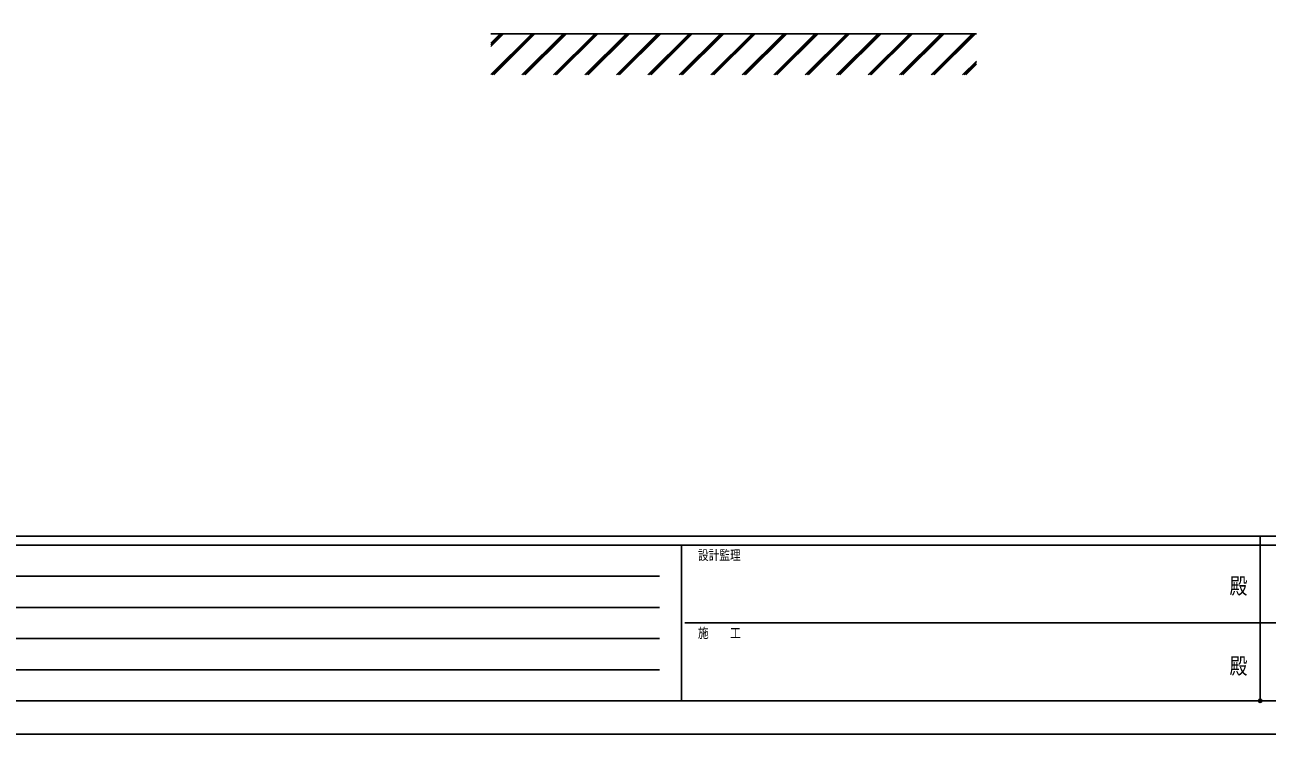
# Model space of a CAD drawing. Units: millimetres, scale not verified. Extents: x -2102 to 2102, y -1485 to 1485.
# Drawn here: x -1390 to 5, y -1485 to -688 of the extents above; entities that cross this region are included whole.
import ezdxf
from ezdxf.enums import TextEntityAlignment as Align

# ---------------------------------------------------------------- set-up
doc = ezdxf.new("R2010")
doc.units = ezdxf.units.MM
doc.header["$LTSCALE"] = 8
doc.header["$PDMODE"] = 32
doc.header["$PDSIZE"] = 4
doc.layers.add('0-3_YKK_A1', color=4, linetype='Continuous')
doc.layers.add('0-5_YKK_ZWAK', color=7, linetype='Continuous')
doc.styles.add('ＭＳ ゴシック', font='')
doc.styles.get('ＭＳ ゴシック').set_extended_font_data('MS Gothic')

msp = doc.modelspace()

# ---------------------------------------------------------------- linework, layer by layer
at = {"layer": '0-3_YKK_A1'}
for p, q in [((-866.876, -697.5), (-321.279, -697.5)), ((-866.876, -708.115), (-856.261, -697.5)), ((-866.876, -743.471), (-820.905, -697.5)), ((-866.876, -709.928), (-854.448, -697.5)), ((-866.876, -711.74), (-852.636, -697.5)), ((-865.47, -743.877), (-819.093, -697.5)), ((-863.657, -743.877), (-817.28, -697.5)), ((-831.927, -743.877), (-785.55, -697.5)), ((-830.114, -743.877), (-783.738, -697.5)), ((-828.302, -743.877), (-781.925, -697.5)), ((-796.571, -743.877), (-750.195, -697.5)), ((-794.759, -743.877), (-748.382, -697.5)), ((-792.946, -743.877), (-746.57, -697.5)), ((-761.216, -743.877), (-714.839, -697.5)), ((-759.404, -743.877), (-713.027, -697.5)), ((-757.591, -743.877), (-711.214, -697.5)), ((-725.861, -743.877), (-679.484, -697.5)), ((-724.048, -743.877), (-677.672, -697.5)), ((-722.236, -743.877), (-675.859, -697.5)), ((-690.505, -743.877), (-644.129, -697.5)), ((-688.693, -743.877), (-642.316, -697.5)), ((-686.88, -743.877), (-640.504, -697.5)), ((-655.15, -743.877), (-608.773, -697.5)), ((-653.338, -743.877), (-606.961, -697.5)), ((-651.525, -743.877), (-605.148, -697.5)), ((-619.795, -743.877), (-573.418, -697.5)), ((-617.982, -743.877), (-571.606, -697.5)), ((-616.17, -743.877), (-569.793, -697.5)), ((-584.439, -743.877), (-538.063, -697.5)), ((-582.627, -743.877), (-536.25, -697.5)), ((-580.814, -743.877), (-534.438, -697.5)), ((-549.084, -743.877), (-502.707, -697.5)), ((-547.272, -743.877), (-500.895, -697.5)), ((-545.459, -743.877), (-499.082, -697.5)), ((-513.729, -743.877), (-467.352, -697.5)), ((-511.916, -743.877), (-465.54, -697.5)), ((-510.104, -743.877), (-463.727, -697.5)), ((-478.373, -743.877), (-431.997, -697.5)), ((-476.561, -743.877), (-430.184, -697.5)), ((-474.748, -743.877), (-428.372, -697.5)), ((-443.018, -743.877), (-396.641, -697.5)), ((-441.206, -743.877), (-394.829, -697.5)), ((-439.393, -743.877), (-393.016, -697.5)), ((-407.663, -743.877), (-361.286, -697.5)), ((-405.85, -743.877), (-359.474, -697.5)), ((-404.038, -743.877), (-357.661, -697.5)), ((-372.307, -743.877), (-325.931, -697.5)), ((-370.495, -743.877), (-324.118, -697.5)), ((-368.682, -743.877), (-322.306, -697.5)), ((-336.952, -743.877), (-321.279, -728.204)), ((-335.14, -743.877), (-321.279, -730.017)), ((-333.327, -743.877), (-321.279, -731.829))]:
    msp.add_line(p, q, dxfattribs=at)
at = {"layer": '0-5_YKK_ZWAK'}
for p, q in [((1947.51, -1262.5), (-1952.49, -1262.5)), ((-2.49, -1262.5), (-2.49, -1447.5)), ((-652.49, -1272.5), (-1952.49, -1272.5)), ((-652.49, -1272.5), (-652.49, -1447.5)), ((-2.49, -1272.5), (-652.49, -1272.5)), ((647.51, -1272.5), (-2.49, -1272.5)), ((-1931.24, -1307.5), (-677.49, -1307.5)), ((-1931.24, -1342.5), (-677.49, -1342.5)), ((-648.74, -1360), (-2.49, -1360)), ((-2.49, -1360), (647.51, -1360)), ((-1931.24, -1377.5), (-677.49, -1377.5)), ((-1931.24, -1412.5), (-677.49, -1412.5)), ((-1952.49, -1447.5), (-652.49, -1447.5)), ((-652.49, -1447.5), (-2.49, -1447.5)), ((-2.49, -1447.5), (647.51, -1447.5))]:
    msp.add_line(p, q, dxfattribs=at)
msp.add_lwpolyline([(-2102.5, -1485), (2102.5, -1485), (2102.5, 1485), (-2102.5, 1485)], close=True, dxfattribs=at)
msp.add_point((-2.49, -1447.5), dxfattribs=at)

# ---------------------------------------------------------------- texts
at = {"layer": '0-5_YKK_ZWAK', "style": 'ＭＳ ゴシック', "width": 0.8}
for s, height, p in [('設計監理', 11, (-634.157, -1292.5)), ('殿', 18.33, (-36.833, -1332.917)), ('施\u3000\u3000工', 11, (-634.157, -1380)), ('殿', 18.33, (-36.833, -1422.917))]:
    msp.add_text(s, height=height, dxfattribs=at).set_placement(p, align=Align.BOTTOM_LEFT)

doc.saveas('drawing.dxf')
